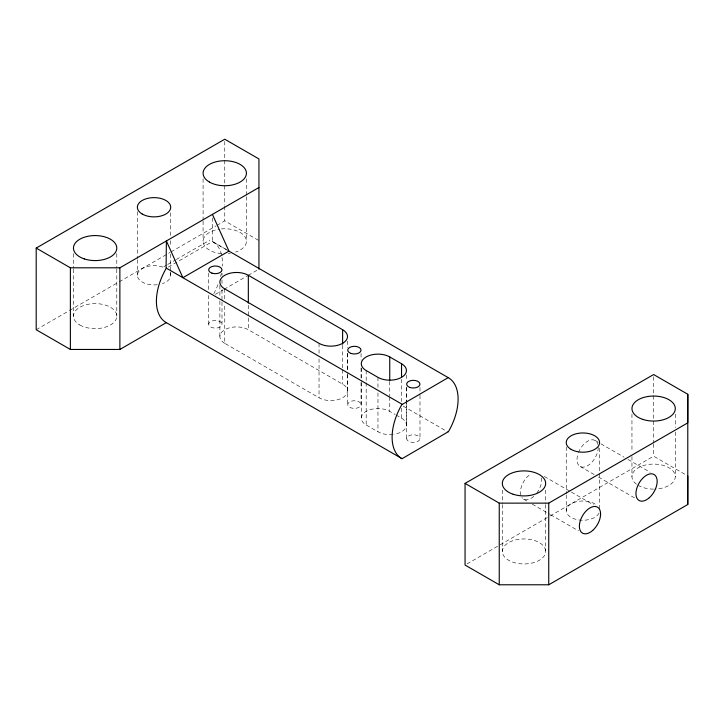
<?xml version="1.0" encoding="UTF-8"?>
<svg xmlns="http://www.w3.org/2000/svg" width="724" height="724" viewBox="0 0 724 724"><rect width="100%" height="100%" fill="white"/><g stroke="black" fill="none" stroke-linecap="round" stroke-linejoin="round"><path stroke-width="0.54" stroke-dasharray="3.62 2.71" d="M36.2 329.728L68.445 311.112M69.413 310.551L118.265 282.342M119.243 281.781L170.05 252.45M171.027 251.889L215.969 225.942M216.947 225.372L224.757 220.865L258.939 240.594M163.823 266.704L166.701 265.038M167.66 264.486L175.335 260.052M176.294 259.5L209.879 240.115M168.303 267.066L212.431 241.59L227.408 250.151M215.336 294.342L223.092 289.872M224.06 289.31L247.309 275.88M248.278 275.328L257.97 269.726M467.016 563.924L499.261 545.317M500.239 544.747L549.082 516.547M550.059 515.986L653.627 456.192L685.845 474.799M595.128 440.482L599.961 443.269M600.92 443.821L624.106 457.206M627.97 459.441L650.188 472.265M227.96 250.558L212.431 241.59L212.431 217.634M580.123 466.455L594.621 474.826M598.486 477.053L635.192 498.248M544.358 476.483L570.44 491.542M571.399 492.103L593.617 504.927M403.141 406.128L448.129 432.101M224.757 343.339A16.67 9.62 0 0 1 224.757 329.728A16.67 9.62 0 0 1 248.332 329.728L342.615 384.154A16.67 9.62 0 0 1 342.615 397.766A16.67 9.62 0 0 1 319.04 397.766L224.757 343.339L224.757 304.451M393.005 434.418A16.67 9.62 0 0 1 377.964 431.785L366.181 424.979A16.67 9.62 0 0 1 366.181 411.377A16.67 9.62 0 0 1 389.747 411.377L395.186 414.517M396.1 415.042L401.539 418.182A16.67 9.62 0 0 1 394.064 434.273M523.561 499.117L527.425 501.352M532.258 504.139L549.643 514.176M550.611 514.737L578.621 530.909M675.293 414.137L675.293 427.522M675.293 431.984L675.293 476.6M653.627 376.779L653.627 442.771M653.627 443.884L653.627 456.192M631.952 414.137L631.952 452.066M631.952 456.527L631.952 476.6M599.581 448.156L599.581 509.506M566.249 447.043L566.249 493.895M566.249 495.008L566.249 510.619M545.652 490.103L545.652 503.488M545.652 504.601L545.652 551.444A21.666 12.507 0 0 1 513.153 562.276A21.666 12.507 0 0 1 513.153 540.611A21.666 12.507 0 0 1 545.652 551.444M502.32 490.103L502.32 503.488M502.32 504.601L502.32 551.444M419.983 387.494L419.983 394.155M419.983 395.268L419.983 438.59A6.67 3.846 0 0 1 409.983 441.921A6.67 3.846 0 0 1 409.983 435.26A6.67 3.846 0 0 1 419.983 438.59M406.653 387.494L406.653 401.929M406.653 403.042L406.653 438.59M406.417 374.996L406.417 380.543M406.417 387.213L406.417 424.979M401.539 379.295L401.539 401.512M401.539 408.182L401.539 418.182M389.747 381.385L389.747 395.82M389.747 396.933L389.747 411.377M377.964 377.358L377.964 388.462M377.964 392.906L377.964 431.785M366.181 370.552L366.181 381.657M366.181 382.77L366.181 424.979M361.303 368.19L361.303 381.521M361.303 382.634L361.303 418.182M361.059 353.475L361.059 360.136M361.059 367.91L361.059 377.91M361.059 382.353L361.059 404.571A6.67 3.846 0 0 1 351.059 407.902A6.67 3.846 0 0 1 351.059 401.241A6.67 3.846 0 0 1 361.059 404.571M347.728 353.475L347.728 373.466M347.728 374.579L347.728 404.571M347.493 340.977L347.493 347.638M347.493 353.194L347.493 369.855M347.493 374.299L347.493 390.96M342.615 345.276L342.615 368.607M342.615 369.72L342.615 384.154M319.04 343.33L319.04 354.443M319.04 358.887L319.04 397.766M248.332 305.284L248.332 329.728M246.422 178.81L246.422 195.543M246.422 196.657L246.422 241.273M224.757 141.452L224.757 205.2M224.757 206.322L224.757 220.865M224.757 288.903L224.757 300.007M221.997 273.183L221.997 275.401M221.997 279.844L221.997 284.288M221.997 289.844L221.997 300.958M221.997 302.062L221.997 324.28A6.67 3.846 0 0 1 211.996 327.619A6.67 3.846 0 0 1 211.996 320.949A6.67 3.846 0 0 1 221.997 324.28M219.879 285.428L219.879 296.541M219.879 300.985L219.879 336.533M208.666 273.183L208.666 290.957M208.666 295.401L208.666 324.28M203.091 178.81L203.091 220.078M203.091 221.2L203.091 241.273M170.719 212.829L170.719 236.25M170.719 240.712L170.719 246.296M170.719 254.097L170.719 270.83M170.719 271.952L170.719 275.292M137.388 211.716L137.388 258.558M137.388 259.681L137.388 275.292M116.79 253.653L116.79 268.151M116.79 269.274L116.79 316.117M73.459 253.653L73.459 268.151M73.459 269.274L73.459 316.117M221.372 228.92A21.666 12.507 0 0 1 245.183 237.101A21.666 12.507 0 0 1 235.59 252.106M230.368 253.355A21.666 12.507 0 0 1 228.15 253.626M221.372 253.626A21.666 12.507 0 0 1 203.127 241.925A21.666 12.507 0 0 1 219.155 229.191M212.738 241.68A46.662 26.942 -60 0 1 222.304 266.088M221.282 273.554A46.662 26.942 -60 0 1 220.594 276.55M217.978 284.65A46.662 26.942 -60 0 1 213.815 293.645M636.432 484.22A21.666 12.507 0 0 1 644.125 465.36A21.666 12.507 0 0 1 674.605 473.469A21.666 12.507 0 0 1 654.749 489.098M653.627 489.116A21.666 12.507 0 0 1 638.306 485.451M599.01 513.117A16.67 9.62 0 0 1 575.001 519.09A16.67 9.62 0 0 1 570.467 504.221A16.67 9.62 0 0 1 596.567 505.108M578.44 452.645A14.996 8.661 -60 0 1 589.01 440.527A14.996 8.661 -60 0 1 597.87 444.382M598.232 447.341A14.996 8.661 -60 0 1 585.218 466.79A14.996 8.661 -60 0 1 578.114 453.541M541.507 477.967A14.996 8.661 -60 0 1 536.946 492.908M533.805 496.374A14.996 8.661 -60 0 1 521.877 497.551M520.818 495.216A14.996 8.661 -60 0 1 531.063 473.885M170.149 272.803A16.67 9.62 0 0 1 162.384 283.627M157.307 284.731A16.67 9.62 0 0 1 137.949 272.803A16.67 9.62 0 0 1 165.045 268.061M79.803 324.967A21.666 12.507 0 0 0 116.057 319.356A21.666 12.507 0 0 0 89.514 304.035A21.666 12.507 0 0 0 79.803 324.967"/><path stroke-width="1.09" d="M465.061 483.406L653.627 374.543L687.8 394.272L687.764 422.87L548.738 503.135L499.243 503.135L465.061 483.406L465.061 565.055L499.243 584.784L548.738 584.784L687.764 504.519L687.8 475.921M228.929 251.11L182.882 277.699L166.384 240.956L166.077 268.622A46.662 26.942 -60 0 0 166.077 322.515L402.082 458.69L448.437 431.649A46.662 26.942 -60 0 0 448.437 377.765L228.929 251.11L212.431 214.376M448.129 377.666L401.775 404.707A46.662 26.942 -60 0 0 401.775 458.591L402.082 458.69M166.384 322.605L119.876 349.457L70.373 349.457L36.2 329.728L36.2 248.079L224.757 139.216L258.939 158.945L258.939 269.174M36.2 248.079L70.373 267.808L119.876 267.808L258.939 187.525M342.615 329.728A16.67 9.62 0 0 1 342.615 343.33A16.67 9.62 0 0 1 319.04 343.33L224.757 288.903A16.67 9.62 0 0 1 224.757 275.292A16.67 9.62 0 0 1 248.332 275.292L342.615 329.728L342.615 344.172M389.747 356.941L401.539 363.747A16.67 9.62 0 0 1 401.539 377.358A16.67 9.62 0 0 1 377.964 377.358L366.181 370.552A16.67 9.62 0 0 1 366.181 356.941A16.67 9.62 0 0 1 389.747 356.941L389.747 380.272M166.384 268.179L402.082 404.254M687.8 394.272L687.764 504.519M548.738 503.135L548.738 584.784M499.243 503.135L499.243 584.784M401.539 363.747L401.539 377.077M248.332 275.292L248.332 303.066M119.876 267.808L119.876 349.457M70.373 267.808L70.373 349.457M84.292 258.911A21.666 12.507 0 0 0 116.79 248.079A21.666 12.507 0 0 0 84.292 237.246A21.666 12.507 0 0 0 84.292 258.911M209.444 182.077A21.666 12.507 0 0 0 245.689 176.475A21.666 12.507 0 0 0 219.155 161.153A21.666 12.507 0 0 0 209.444 182.077M409.983 387.494A6.67 3.846 0 0 0 419.983 384.154A6.67 3.846 0 0 0 409.983 380.824A6.67 3.846 0 0 0 409.983 387.494M351.059 353.475A6.67 3.846 0 0 0 361.059 350.135A6.67 3.846 0 0 0 351.059 346.805A6.67 3.846 0 0 0 351.059 353.475M211.996 273.183A6.67 3.846 0 0 0 221.997 269.853A6.67 3.846 0 0 0 211.996 266.513A6.67 3.846 0 0 0 211.996 273.183M642.794 419.395A21.666 12.507 0 0 0 675.293 408.562A21.666 12.507 0 0 0 642.794 397.729A21.666 12.507 0 0 0 642.794 419.395M571.127 449.387A16.67 9.62 0 0 0 599.01 445.07A16.67 9.62 0 0 0 578.603 433.287A16.67 9.62 0 0 0 571.127 449.387M513.153 494.239A21.666 12.507 0 0 0 545.652 483.406A21.666 12.507 0 0 0 513.153 472.573A21.666 12.507 0 0 0 513.153 494.239M649.301 497.732A14.996 8.661 -60 0 0 654.053 474.501A14.996 8.661 -60 0 0 636.306 490.239A14.996 8.661 -60 0 0 649.301 497.732M592.73 530.393A14.996 8.661 -60 0 0 597.481 507.162A14.996 8.661 -60 0 0 579.743 522.891A14.996 8.661 -60 0 0 592.73 530.393M142.266 214.06A16.67 9.62 0 0 0 170.149 209.743A16.67 9.62 0 0 0 149.732 197.96A16.67 9.62 0 0 0 142.266 214.06"/></g></svg>
